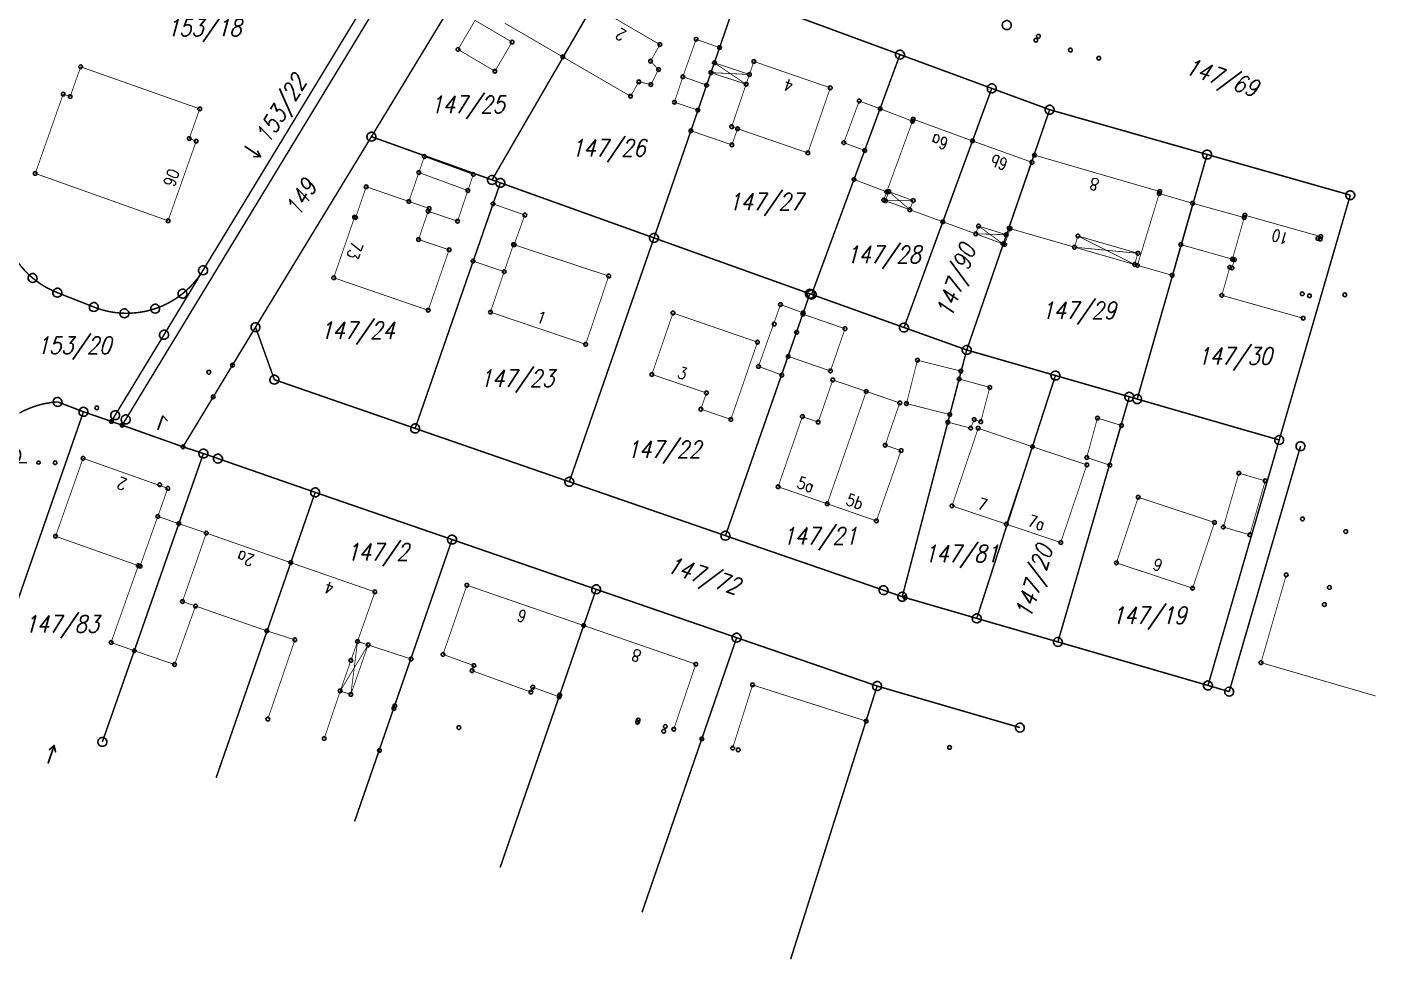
# Model space of a CAD drawing. Extents: x 4468056 to 4468688, y 5348625 to 5349303.
# Drawn here: x 4468452.9 to 4468634.4, y 5348702.5 to 5348828 of the extents above; entities that cross this region are included whole.
import ezdxf

# ---------------------------------------------------------------- set-up
doc = ezdxf.new("R2010")
doc.units = 0
doc.linetypes.add('PCMAP-LINIENTYP_046', pattern=[1, 0.35, -0.3, 0.35])
doc.layers.get('0').update_dxf_attribs({"linetype": 'CONTINUOUS'})
for name, color, linetype in [('B-T017-AMTL_PUNKTE_G-KOORDINATE', 216, 'CONTINUOUS'), ('B-T018-AMTL_PUNKTE_D-KOORDINATE', 216, 'CONTINUOUS'), ('B-T020-AMTL_FR-PFEIL', 7, 'CONTINUOUS'), ('B-T021-AMTL_ZUGEHOERIGKEITSHAKE', 7, 'CONTINUOUS'), ('B-T024-AMTL_NUTZUNGSARTENSYMBOL', 7, 'CONTINUOUS'), ('L-T034-AMTL_FLGR_ABGEM', 216, 'CONTINUOUS'), ('L-T044-AMTL_GEBAEUDELINIE', 136, 'CONTINUOUS'), ('L-T046-AMTL_ARK_PASS_DURCHF_DIA', 136, 'PCMAP-LINIENTYP_046'), ('T-T004-HAUSNUMMER_GEBAEUDETEXT', 16, 'CONTINUOUS'), ('T-T018-FLURNUMMER', 7, 'CONTINUOUS'), ('T-T023-FLURNUMMERNTEXT_ZU_VERME', 7, 'CONTINUOUS')]:
    doc.layers.add(name, color=color, linetype=linetype)
doc.styles.add('PCMAP-TEXTTYP_004', font='simplex')
doc.styles.add('PCMAP-TEXTTYP_018', font='simplex', dxfattribs={"oblique": 15})
doc.styles.add('PCMAP-TEXTTYP_023', font='simplex', dxfattribs={"oblique": 15})

# ---------------------------------------------------------------- blocks, each defined once
blk = doc.blocks.new('KREIS')
blk.add_circle((0, 0), 5)
blk = doc.blocks.new('SYM10')
for points in [[(2.507, 4.202), (0.958, 4.953), (-0.543, 5), (-2.185, 4.437), (-3.379, 3.608), (-4.249, 2.748), (-4.882, 1.357), (-5, 0.073)], [(-5, 0.073), (-4.953, -0.912)], [(2.493, -4.416), (3.726, -3.586), (4.455, -2.364), (5, -0.885), (4.933, 0.741), (4.464, 2.007), (3.69, 3.219), (2.507, 4.202)], [(-4.953, -0.912), (-4.698, -1.945), (-3.921, -3.398), (-2.642, -4.314), (-1.366, -4.81), (0.008, -5), (1.379, -4.834), (2.493, -4.416)]]:
    blk.add_lwpolyline(points)
blk = doc.blocks.new('SYM162')
for points in [[(-4.708, -0.388), (-4.869, -0.065), (-5, 0.539), (-4.97, 0.901), (-4.829, 1.304), (-4.547, 1.737), (-4.164, 2.039), (-3.782, 2.19)], [(-3.782, 2.19), (-3.288, 2.24), (-2.926, 2.2), (-2.392, 2.009), (-2.07, 1.676), (-1.768, 1.304), (-1.647, 0.871), (-1.617, 0.378)], [(-1.617, 0.378), (-1.728, 0.005), (-1.889, -0.317), (-2.11, -0.609), (-2.412, -0.8), (-0.492, -0.806)], [(-4.255, -0.79), (-4.466, -0.609), (-4.708, -0.388)], [(1.943, -0.779), (1.917, -0.67), (1.846, -0.549), (1.705, -0.508), (1.575, -0.519), (1.444, -0.609), (1.363, -0.71), (1.363, -0.831)], [(1.363, -0.831), (1.424, -0.962), (1.544, -1.042), (1.665, -1.052), (1.826, -1.012), (1.917, -0.931), (1.967, -0.861), (1.947, -0.795)], [(4.359, -0.795), (4.401, -0.638), (4.531, -0.528), (4.685, -0.492), (4.845, -0.536), (4.95, -0.633), (4.983, -0.743)], [(4.983, -0.743), (5, -0.862), (4.959, -1.011), (4.812, -1.107), (4.638, -1.121), (4.503, -1.074), (4.395, -0.991), (4.362, -0.809)]]:
    blk.add_lwpolyline(points)
blk = doc.blocks.new('SYM60')
blk.add_lwpolyline([(-8.077, 1.827), (-8.077, 1.808), (-5.038, 0.01), (-15, 0.01), (-15, -0.01), (-5.038, -0.01), (-8.077, -1.808), (-8.077, -1.827), (-5, 0), (-8.077, 1.827)])
blk = doc.blocks.new('SYM52')
blk.add_lwpolyline([(1.987, 5), (1.987, 15), (5.961, 12.949)])

msp = doc.modelspace()

# ---------------------------------------------------------------- linework, layer by layer
at = {"layer": 'L-T034-AMTL_FLGR_ABGEM', "const_width": 0.2, "flags": 128}
for points in [[(4468513.98, 5348853.98), (4468466.17, 5348775.22)], [(4468499.24, 5348813.28), (4468518.43, 5348844.89)], [(4468534.94, 5348841.08), (4468515.47, 5348807.46)], [(4468499.55, 5348833.13), (4468476.58, 5348795.3)], [(4468548.77, 5348833.04), (4468537.26, 5348799.65)], [(4468570.37, 5348824.33), (4468552.31, 5348830.98)], [(4468570.37, 5348824.33), (4468558.48, 5348792.05)], [(4468582.72, 5348819.78), (4468570.37, 5348824.33)], [(4468582.72, 5348819.78), (4468570.91, 5348787.59)], [(4468582.72, 5348819.78), (4468590.51, 5348816.91)], [(4468590.51, 5348816.91), (4468579.35, 5348784.57)], [(4468611.7, 5348810.88), (4468590.51, 5348816.91)], [(4468499.24, 5348813.28), (4468483.64, 5348787.64)], [(4468499.24, 5348813.28), (4468515.47, 5348807.46)], [(4468611.7, 5348810.88), (4468602.29, 5348777.96)], [(4468630.97, 5348805.41), (4468611.7, 5348810.88)], [(4468505.12, 5348774.01), (4468516.59, 5348807.07)], [(4468515.47, 5348807.46), (4468516.59, 5348807.07)], [(4468516.59, 5348807.07), (4468537.26, 5348799.65)], [(4468630.97, 5348805.41), (4468621.4, 5348772.45)], [(4468525.87, 5348766.83), (4468537.26, 5348799.65)], [(4468537.26, 5348799.65), (4468558.24, 5348792.13)], [(4468453.64, 5348794.26), (4468453.22, 5348794.63), (4468452.82, 5348795.02), (4468452.44, 5348795.42), (4468452.08, 5348795.85), (4468451.73, 5348796.29), (4468451.41, 5348796.74), (4468451.11, 5348797.21)], [(4468476.58, 5348795.3), (4468471.33, 5348786.62)], [(4468476.58, 5348795.3), (4468476.26, 5348794.79), (4468475.91, 5348794.3), (4468475.53, 5348793.83), (4468475.14, 5348793.37), (4468474.72, 5348792.94), (4468474.28, 5348792.53), (4468473.82, 5348792.14)], [(4468456.98, 5348792.28), (4468456.47, 5348792.49), (4468455.96, 5348792.73), (4468455.47, 5348792.99), (4468454.99, 5348793.28), (4468454.53, 5348793.58), (4468454.08, 5348793.91), (4468453.64, 5348794.26)], [(4468456.98, 5348792.28), (4468461.88, 5348790.35)], [(4468473.82, 5348792.14), (4468473.34, 5348791.78), (4468472.84, 5348791.44), (4468472.33, 5348791.12), (4468471.8, 5348790.83), (4468471.26, 5348790.57), (4468470.71, 5348790.34), (4468470.14, 5348790.13)], [(4468546.88, 5348759.57), (4468558.24, 5348792.13)], [(4468558.24, 5348792.13), (4468558.48, 5348792.05)], [(4468570.91, 5348787.59), (4468558.48, 5348792.05)], [(4468461.88, 5348790.35), (4468462.45, 5348790.14), (4468463.02, 5348789.96), (4468463.6, 5348789.81), (4468464.19, 5348789.69), (4468464.79, 5348789.6), (4468465.39, 5348789.54), (4468465.99, 5348789.51)], [(4468470.14, 5348790.13), (4468469.56, 5348789.95), (4468468.98, 5348789.8), (4468468.39, 5348789.69), (4468467.79, 5348789.6), (4468467.19, 5348789.54), (4468466.59, 5348789.51), (4468465.99, 5348789.51)], [(4468483.64, 5348787.64), (4468473.88, 5348771.53)], [(4468486.18, 5348780.57), (4468483.64, 5348787.64)], [(4468464.75, 5348775.79), (4468471.33, 5348786.62)], [(4468570.91, 5348787.59), (4468579.35, 5348784.57)], [(4468570.67, 5348751.35), (4468579.35, 5348784.57)], [(4468579.35, 5348784.57), (4468591.29, 5348781.13)], [(4468505.12, 5348774.01), (4468486.18, 5348780.57)], [(4468591.29, 5348781.13), (4468580.7, 5348748.44)], [(4468601.23, 5348778.27), (4468591.29, 5348781.13)], [(4468457, 5348777.58), (4468456.23, 5348777.51), (4468455.48, 5348777.39), (4468454.73, 5348777.22), (4468453.99, 5348777), (4468453.27, 5348776.74), (4468452.56, 5348776.43), (4468451.88, 5348776.08)], [(4468457, 5348777.58), (4468460.49, 5348776.25)], [(4468591.62, 5348745.27), (4468601.23, 5348778.27)], [(4468601.23, 5348778.27), (4468602.29, 5348777.96)], [(4468602.29, 5348777.96), (4468621.4, 5348772.45)], [(4468460.49, 5348776.25), (4468446.73, 5348736.75)], [(4468460.49, 5348776.25), (4468464.25, 5348774.95)], [(4468464.75, 5348775.79), (4468464.25, 5348774.95)], [(4468465.69, 5348774.44), (4468464.25, 5348774.95)], [(4468466.17, 5348775.22), (4468465.69, 5348774.44)], [(4468465.69, 5348774.44), (4468473.88, 5348771.53)], [(4468525.87, 5348766.83), (4468505.12, 5348774.01)], [(4468476.63, 5348770.63), (4468473.88, 5348771.53)], [(4468611.82, 5348739.41), (4468621.4, 5348772.45)], [(4468614.67, 5348738.58), (4468624.27, 5348771.62)], [(4468476.63, 5348770.63), (4468463.03, 5348731.82)], [(4468478.59, 5348769.95), (4468476.63, 5348770.63)], [(4468478.59, 5348769.95), (4468491.67, 5348765.4)], [(4468546.88, 5348759.57), (4468525.87, 5348766.83)], [(4468478.34, 5348726.98), (4468491.67, 5348765.4)], [(4468510.09, 5348759.05), (4468491.67, 5348765.4)], [(4468496.97, 5348721.1), (4468510.09, 5348759.05)], [(4468529.48, 5348752.35), (4468510.09, 5348759.05)], [(4468568.16, 5348752.23), (4468546.88, 5348759.57)], [(4468516.56, 5348714.91), (4468529.48, 5348752.35)], [(4468548.39, 5348745.84), (4468529.48, 5348752.35)], [(4468570.67, 5348751.35), (4468568.16, 5348752.23)], [(4468570.67, 5348751.35), (4468580.7, 5348748.44)], [(4468591.62, 5348745.27), (4468580.7, 5348748.44)], [(4468535.65, 5348708.87), (4468548.39, 5348745.84)], [(4468567.29, 5348739.33), (4468548.39, 5348745.84)], [(4468591.62, 5348745.27), (4468611.82, 5348739.41)], [(4468555.65, 5348702.55), (4468567.29, 5348739.33)], [(4468567.29, 5348739.33), (4468586.5, 5348733.74)], [(4468611.82, 5348739.41), (4468614.67, 5348738.58)]]:
    msp.add_lwpolyline(points, dxfattribs=at)
at = {"layer": 'L-T044-AMTL_GEBAEUDELINIE', "const_width": 0.1, "flags": 128}
for points in [[(4468529, 5348830.95), (4468524.99, 5348824.02)], [(4468524.99, 5348824.02), (4468529, 5348830.95)], [(4468529, 5348830.95), (4468538.06, 5348825.67)], [(4468510.89, 5348825.02), (4468513.19, 5348828.93)], [(4468513.19, 5348828.93), (4468518.16, 5348826.01)], [(4468524.99, 5348824.02), (4468517.2, 5348828.55)], [(4468518.16, 5348826.01), (4468515.86, 5348822.09)], [(4468541.15, 5348821.35), (4468542.93, 5348826.39)], [(4468542.93, 5348826.39), (4468546.09, 5348825.27)], [(4468515.86, 5348822.09), (4468510.89, 5348825.02)], [(4468534.11, 5348818.72), (4468524.99, 5348824.02)], [(4468538.06, 5348825.67), (4468536.8, 5348823.44)], [(4468546.09, 5348825.27), (4468545.39, 5348823.22)], [(4468458.7, 5348818.68), (4468460.11, 5348822.68)], [(4468460.11, 5348822.68), (4468476.13, 5348817.02)], [(4468536.8, 5348823.44), (4468537.88, 5348822.31)], [(4468537.88, 5348822.31), (4468536.85, 5348820.29)], [(4468545.39, 5348823.22), (4468544.93, 5348821.9)], [(4468544.93, 5348821.9), (4468545.39, 5348823.22)], [(4468545.39, 5348823.22), (4468550.11, 5348821.65)], [(4468550.11, 5348821.65), (4468550.71, 5348823.4)], [(4468550.71, 5348823.4), (4468560.99, 5348819.85)], [(4468535.22, 5348820.66), (4468534.11, 5348818.72)], [(4468536.85, 5348820.29), (4468535.22, 5348820.66)], [(4468540.01, 5348817.91), (4468541.15, 5348821.35)], [(4468541.15, 5348821.35), (4468544.35, 5348820.22)], [(4468544.35, 5348820.22), (4468541.15, 5348821.35)], [(4468544.93, 5348821.9), (4468544.35, 5348820.22)], [(4468544.35, 5348820.22), (4468544.93, 5348821.9)], [(4468549.66, 5348820.33), (4468550.11, 5348821.65)], [(4468550.11, 5348821.65), (4468549.66, 5348820.33)], [(4468454, 5348808.33), (4468457.76, 5348819.01)], [(4468457.76, 5348819.01), (4468458.7, 5348818.68)], [(4468544.35, 5348820.22), (4468543.15, 5348816.86)], [(4468543.15, 5348816.86), (4468544.35, 5348820.22)], [(4468547.72, 5348814.62), (4468549.66, 5348820.33)], [(4468549.66, 5348820.33), (4468547.72, 5348814.62)], [(4468560.99, 5348819.85), (4468557.97, 5348811.09)], [(4468476.13, 5348817.02), (4468474.72, 5348813.02)], [(4468543.15, 5348816.86), (4468540.01, 5348817.91)], [(4468542.23, 5348814.08), (4468543.15, 5348816.86)], [(4468562.81, 5348812.47), (4468564.88, 5348818.08)], [(4468564.88, 5348818.08), (4468567.7, 5348817.04)], [(4468565.62, 5348811.42), (4468567.7, 5348817.04)], [(4468567.7, 5348817.04), (4468565.62, 5348811.42)], [(4468567.7, 5348817.04), (4468572.05, 5348815.36)], [(4468568.58, 5348805.85), (4468572.05, 5348815.36)], [(4468572.05, 5348815.36), (4468568.58, 5348805.85)], [(4468572.05, 5348815.36), (4468572.15, 5348815.63)], [(4468572.15, 5348815.63), (4468580.12, 5348812.71)], [(4468547.75, 5348812.17), (4468542.23, 5348814.08)], [(4468548.51, 5348814.35), (4468547.72, 5348814.62)], [(4468547.72, 5348814.62), (4468548.51, 5348814.35)], [(4468548.51, 5348814.35), (4468547.75, 5348812.17)], [(4468557.97, 5348811.09), (4468548.51, 5348814.35)], [(4468475.66, 5348812.68), (4468471.87, 5348801.96)], [(4468474.72, 5348813.02), (4468475.66, 5348812.68)], [(4468565.62, 5348811.42), (4468562.81, 5348812.47)], [(4468564.18, 5348807.52), (4468565.62, 5348811.42)], [(4468576.13, 5348801.82), (4468580.12, 5348812.71)], [(4468580.12, 5348812.71), (4468576.13, 5348801.82)], [(4468580.12, 5348812.71), (4468588.13, 5348809.83)], [(4468505.62, 5348808.45), (4468506.36, 5348810.61)], [(4468506.36, 5348810.61), (4468512.95, 5348808.2)], [(4468588.13, 5348809.83), (4468585.06, 5348800.95)], [(4468585.06, 5348800.95), (4468588.13, 5348809.83)], [(4468588.13, 5348809.83), (4468588.47, 5348810.8)], [(4468588.47, 5348810.8), (4468605.34, 5348805.89)], [(4468471.87, 5348801.96), (4468454, 5348808.33)], [(4468504.28, 5348804.56), (4468505.62, 5348808.45)], [(4468505.62, 5348808.45), (4468512.22, 5348806.03)], [(4468512.22, 5348806.03), (4468505.62, 5348808.45)], [(4468512.95, 5348808.2), (4468512.22, 5348806.03)], [(4468497.12, 5348802.4), (4468498.54, 5348806.54)], [(4468498.54, 5348806.54), (4468504.28, 5348804.56)], [(4468512.22, 5348806.03), (4468510.83, 5348801.9)], [(4468568.58, 5348805.85), (4468564.18, 5348807.52)], [(4468568.17, 5348804.74), (4468568.58, 5348805.85)], [(4468605.34, 5348805.89), (4468605.26, 5348805.62)], [(4468507, 5348803.62), (4468504.28, 5348804.56)], [(4468504.28, 5348804.56), (4468507, 5348803.62)], [(4468512.91, 5348796.53), (4468515.6, 5348804.23)], [(4468515.6, 5348804.23), (4468519.88, 5348802.73)], [(4468568.41, 5348804.65), (4468568.17, 5348804.74)], [(4468571.69, 5348803.45), (4468568.41, 5348804.65)], [(4468602.32, 5348795.96), (4468605.26, 5348805.62)], [(4468605.26, 5348805.62), (4468602.32, 5348795.96)], [(4468605.26, 5348805.62), (4468609.75, 5348804.31)], [(4468608.16, 5348798.75), (4468609.75, 5348804.31)], [(4468609.75, 5348804.31), (4468608.16, 5348798.75)], [(4468609.75, 5348804.31), (4468616.7, 5348802.39)], [(4468494.16, 5348794.29), (4468496.97, 5348802.45)], [(4468496.97, 5348802.45), (4468497.12, 5348802.4)], [(4468506.87, 5348803.24), (4468505.58, 5348799.43)], [(4468506.87, 5348803.24), (4468507, 5348803.62)], [(4468507, 5348803.62), (4468506.87, 5348803.24)], [(4468510.83, 5348801.9), (4468506.87, 5348803.24)], [(4468519.88, 5348802.73), (4468518.44, 5348798.73)], [(4468576.13, 5348801.82), (4468571.69, 5348803.45)], [(4468616.7, 5348802.39), (4468615.1, 5348796.79)], [(4468615.1, 5348796.79), (4468616.7, 5348802.39)], [(4468616.7, 5348802.39), (4468616.79, 5348802.7)], [(4468616.79, 5348802.7), (4468626.99, 5348799.83)], [(4468580.56, 5348800.2), (4468576.13, 5348801.82)], [(4468585.19, 5348800.9), (4468584.45, 5348798.77)], [(4468585.06, 5348800.95), (4468585.19, 5348800.9)], [(4468585.19, 5348800.9), (4468585.06, 5348800.95)], [(4468593.87, 5348798.4), (4468585.19, 5348800.9)], [(4468505.58, 5348799.43), (4468509.69, 5348798.05)], [(4468517.1, 5348795.11), (4468518.35, 5348798.76)], [(4468518.35, 5348798.76), (4468517.1, 5348795.11)], [(4468518.35, 5348798.76), (4468518.44, 5348798.73)], [(4468518.44, 5348798.73), (4468518.35, 5348798.76)], [(4468518.44, 5348798.73), (4468531.17, 5348794.52)], [(4468584.23, 5348798.85), (4468580.56, 5348800.2)], [(4468584.45, 5348798.77), (4468584.23, 5348798.85)], [(4468608.16, 5348798.75), (4468606.99, 5348794.62)], [(4468615.1, 5348796.79), (4468608.16, 5348798.75)], [(4468509.69, 5348798.05), (4468506.88, 5348789.91)], [(4468601.95, 5348796.07), (4468593.87, 5348798.4)], [(4468615.36, 5348796.72), (4468615.1, 5348796.79)], [(4468517.1, 5348795.11), (4468512.91, 5348796.53)], [(4468515.25, 5348789.66), (4468517.1, 5348795.11)], [(4468602.32, 5348795.96), (4468601.95, 5348796.07)], [(4468606.99, 5348794.62), (4468602.32, 5348795.96)], [(4468613.68, 5348791.92), (4468614.75, 5348795.69)], [(4468614.75, 5348795.69), (4468615.05, 5348795.61)], [(4468615.05, 5348795.61), (4468615.36, 5348796.72)], [(4468506.88, 5348789.91), (4468494.16, 5348794.29)], [(4468531.17, 5348794.52), (4468528.07, 5348785.33)], [(4468624.62, 5348788.84), (4468613.68, 5348791.92)], [(4468528.07, 5348785.33), (4468515.25, 5348789.66)], [(4468536.98, 5348781.28), (4468539.82, 5348789.54)], [(4468539.82, 5348789.54), (4468551.19, 5348785.62)], [(4468551.33, 5348782.36), (4468554.29, 5348790.68)], [(4468554.29, 5348790.68), (4468557.35, 5348789.55)], [(4468557.35, 5348789.55), (4468557.29, 5348789.39)], [(4468557.29, 5348789.39), (4468556.46, 5348786.94)], [(4468556.46, 5348786.94), (4468557.29, 5348789.39)], [(4468557.29, 5348789.39), (4468562.97, 5348787.43)], [(4468556.46, 5348786.94), (4468555.33, 5348783.7)], [(4468555.33, 5348783.7), (4468556.46, 5348786.94)], [(4468562.97, 5348787.43), (4468561.01, 5348781.74)], [(4468551.19, 5348785.62), (4468547.61, 5348775.22)], [(4468554.46, 5348781.19), (4468551.33, 5348782.36)], [(4468555.33, 5348783.7), (4468554.46, 5348781.19)], [(4468561.01, 5348781.74), (4468555.33, 5348783.7)], [(4468571.24, 5348777.35), (4468572.72, 5348783.19)], [(4468572.72, 5348783.19), (4468578.56, 5348781.72)], [(4468544.32, 5348778.78), (4468536.98, 5348781.28)], [(4468559.36, 5348774.86), (4468561.33, 5348780.53)], [(4468561.33, 5348780.53), (4468565.83, 5348778.99)], [(4468578.33, 5348780.66), (4468577.07, 5348775.88)], [(4468577.07, 5348775.88), (4468578.33, 5348780.66)], [(4468578.56, 5348781.72), (4468578.33, 5348780.66)], [(4468578.33, 5348780.66), (4468582.45, 5348779.53)], [(4468543.58, 5348776.6), (4468544.32, 5348778.78)], [(4468565.83, 5348778.99), (4468560.58, 5348763.86)], [(4468560.58, 5348763.86), (4468565.83, 5348778.99)], [(4468565.83, 5348778.99), (4468570.33, 5348777.44)], [(4468582.45, 5348779.53), (4468581.24, 5348774.9)], [(4468570.33, 5348777.44), (4468568.38, 5348771.75)], [(4468577.07, 5348775.88), (4468571.24, 5348777.35)], [(4468547.61, 5348775.22), (4468543.58, 5348776.6)], [(4468553.97, 5348766.16), (4468557.23, 5348775.6)], [(4468557.23, 5348775.6), (4468559.36, 5348774.86)], [(4468576.81, 5348774.85), (4468577.07, 5348775.88)], [(4468580.36, 5348775.2), (4468579.88, 5348774.05)], [(4468581.24, 5348774.9), (4468580.36, 5348775.2)], [(4468595.5, 5348770.09), (4468596.94, 5348775.4)], [(4468596.94, 5348775.4), (4468600.17, 5348774.4)], [(4468579.88, 5348774.05), (4468576.81, 5348774.85)], [(4468577.37, 5348763.58), (4468580.89, 5348774.03)], [(4468580.89, 5348774.03), (4468588.19, 5348771.55)], [(4468600.17, 5348774.4), (4468598.6, 5348769.07)], [(4468568.38, 5348771.75), (4468570.51, 5348771.02)], [(4468588.19, 5348771.55), (4468584.68, 5348761.12)], [(4468584.68, 5348761.12), (4468588.19, 5348771.55)], [(4468588.19, 5348771.55), (4468595.52, 5348769.1)], [(4468456.73, 5348759.49), (4468460.43, 5348769.98)], [(4468460.43, 5348769.98), (4468471.83, 5348765.94)], [(4468570.51, 5348771.02), (4468567.19, 5348761.56)], [(4468598.6, 5348769.07), (4468595.5, 5348770.09)], [(4468595.52, 5348769.1), (4468592, 5348758.65)], [(4468613.88, 5348760.73), (4468615.98, 5348767.98)], [(4468615.98, 5348767.98), (4468619.52, 5348766.95)], [(4468471.83, 5348765.94), (4468470.49, 5348762.16)], [(4468560.58, 5348763.86), (4468553.97, 5348766.16)], [(4468619.52, 5348766.95), (4468617.44, 5348759.69)], [(4468599.49, 5348755.91), (4468602.43, 5348764.74)], [(4468602.43, 5348764.74), (4468612.69, 5348761.35)], [(4468567.19, 5348761.56), (4468560.58, 5348763.86)], [(4468584.68, 5348761.12), (4468577.37, 5348763.58)], [(4468473.32, 5348761.19), (4468467.33, 5348744.08)], [(4468467.33, 5348744.08), (4468473.32, 5348761.19)], [(4468470.49, 5348762.16), (4468468.1, 5348755.46)], [(4468468.1, 5348755.46), (4468470.49, 5348762.16)], [(4468470.49, 5348762.16), (4468473.32, 5348761.19)], [(4468473.32, 5348761.19), (4468477.02, 5348759.92)], [(4468592, 5348758.65), (4468584.68, 5348761.12)], [(4468612.69, 5348761.35), (4468609.74, 5348752.5)], [(4468617.44, 5348759.69), (4468613.88, 5348760.73)], [(4468467.87, 5348755.54), (4468456.73, 5348759.49)], [(4468477.02, 5348759.92), (4468473.81, 5348750.71)], [(4468473.81, 5348750.71), (4468477.02, 5348759.92)], [(4468477.02, 5348759.92), (4468488.38, 5348755.94)], [(4468464.2, 5348745.19), (4468467.87, 5348755.54)], [(4468468.1, 5348755.46), (4468467.87, 5348755.54)], [(4468467.87, 5348755.54), (4468468.1, 5348755.46)], [(4468488.38, 5348755.94), (4468485.16, 5348746.75)], [(4468485.16, 5348746.75), (4468488.38, 5348755.94)], [(4468488.38, 5348755.94), (4468499.71, 5348752)], [(4468609.74, 5348752.5), (4468599.49, 5348755.91)], [(4468618.95, 5348742.48), (4468622.35, 5348754.28)], [(4468499.71, 5348752), (4468497.37, 5348745.33)], [(4468508.87, 5348743.59), (4468512.09, 5348752.9)], [(4468512.09, 5348752.9), (4468527.8, 5348747.48)], [(4468475.57, 5348750.1), (4468472.75, 5348742.23)], [(4468473.81, 5348750.71), (4468475.57, 5348750.1)], [(4468475.57, 5348750.1), (4468473.81, 5348750.71)], [(4468485.16, 5348746.75), (4468475.57, 5348750.1)], [(4468488.94, 5348745.55), (4468485.16, 5348746.75)], [(4468527.8, 5348747.48), (4468524.57, 5348738.12)], [(4468524.57, 5348738.12), (4468527.8, 5348747.48)], [(4468527.8, 5348747.48), (4468542.89, 5348742.27)], [(4468467.33, 5348744.08), (4468464.2, 5348745.19)], [(4468485.3, 5348734.89), (4468488.94, 5348745.55)], [(4468497.37, 5348745.33), (4468496.48, 5348742.78)], [(4468496.48, 5348742.78), (4468497.37, 5348745.33)], [(4468497.37, 5348745.33), (4468498.79, 5348744.86)], [(4468498.79, 5348744.86), (4468504.57, 5348742.97)], [(4468472.75, 5348742.23), (4468467.33, 5348744.08)], [(4468496.48, 5348742.78), (4468495.04, 5348738.67)], [(4468495.04, 5348738.67), (4468496.48, 5348742.78)], [(4468504.57, 5348742.97), (4468502.39, 5348736.66)], [(4468513.03, 5348742.08), (4468508.87, 5348743.59)], [(4468634.38, 5348737.99), (4468618.95, 5348742.48)], [(4468512.78, 5348741.4), (4468513.03, 5348742.08)], [(4468520.7, 5348738.52), (4468512.78, 5348741.4)], [(4468542.89, 5348742.27), (4468539.92, 5348733.51)], [(4468495.04, 5348738.67), (4468492.89, 5348732.27)], [(4468496.47, 5348738.2), (4468495.04, 5348738.67)], [(4468520.94, 5348739.18), (4468520.7, 5348738.52)], [(4468524.49, 5348737.89), (4468520.94, 5348739.18)], [(4468547.85, 5348730.98), (4468550.53, 5348739.48)], [(4468550.53, 5348739.48), (4468565.81, 5348734.61)]]:
    msp.add_lwpolyline(points, dxfattribs=at)
at = {"layer": 'L-T046-AMTL_ARK_PASS_DURCHF_DIA', "const_width": 0.1, "flags": 128}
for points in [[(4468545.39, 5348823.22), (4468549.66, 5348820.33)], [(4468544.93, 5348821.9), (4468549.66, 5348820.33)], [(4468544.93, 5348821.9), (4468550.11, 5348821.65)], [(4468568.41, 5348804.65), (4468568.86, 5348805.88)], [(4468572.14, 5348804.67), (4468568.86, 5348805.88)], [(4468571.69, 5348803.45), (4468568.86, 5348805.88)], [(4468572.14, 5348804.67), (4468568.41, 5348804.65)], [(4468571.69, 5348803.45), (4468572.14, 5348804.67)], [(4468580.56, 5348800.2), (4468580.94, 5348801.25)], [(4468584.67, 5348800.08), (4468580.94, 5348801.25)], [(4468584.23, 5348798.85), (4468580.94, 5348801.25)], [(4468584.67, 5348800.08), (4468580.56, 5348800.2)], [(4468584.23, 5348798.85), (4468584.67, 5348800.08)], [(4468593.87, 5348798.4), (4468594.31, 5348799.91)], [(4468594.31, 5348799.91), (4468602.38, 5348797.58)], [(4468594.31, 5348799.91), (4468601.95, 5348796.07)], [(4468593.87, 5348798.4), (4468602.38, 5348797.58)], [(4468601.95, 5348796.07), (4468602.38, 5348797.58)], [(4468495.04, 5348738.67), (4468498.79, 5348744.86)], [(4468497.37, 5348745.33), (4468496.47, 5348738.2)], [(4468498.79, 5348744.86), (4468496.47, 5348738.2)]]:
    msp.add_lwpolyline(points, dxfattribs=at)

# ---------------------------------------------------------------- block references
at = {"layer": 'B-T017-AMTL_PUNKTE_G-KOORDINATE'}
for name, p, xscale, yscale, zscale in [('SYM10', (4468584.74, 5348828.3), 0.12, 0.12, 0.12), ('KREIS', (4468588.66, 5348826.26), 0.05, 0.05, 0.05), ('KREIS', (4468588.99, 5348826.79), 0.05, 0.05, 0.05), ('SYM10', (4468570.37, 5348824.33), 0.12, 0.12, 0.12), ('KREIS', (4468593.3, 5348824.94), 0.05, 0.05, 0.05), ('KREIS', (4468597.12, 5348823.83), 0.05, 0.05, 0.05), ('SYM10', (4468582.72, 5348819.78), 0.12, 0.12, 0.12), ('SYM10', (4468590.51, 5348816.91), 0.12, 0.12, 0.12), ('SYM10', (4468499.24, 5348813.28), 0.12, 0.12, 0.12), ('SYM10', (4468611.7, 5348810.88), 0.12, 0.12, 0.12), ('SYM10', (4468515.47, 5348807.46), 0.12, 0.12, 0.12), ('SYM10', (4468516.59, 5348807.07), 0.12, 0.12, 0.12), ('SYM10', (4468630.97, 5348805.41), 0.12, 0.12, 0.12), ('SYM10', (4468537.26, 5348799.65), 0.12, 0.12, 0.12), ('SYM10', (4468476.58, 5348795.3), 0.12, 0.12, 0.12), ('SYM10', (4468453.64, 5348794.26), 0.12, 0.12, 0.12), ('SYM10', (4468456.98, 5348792.28), 0.12, 0.12, 0.12), ('SYM10', (4468473.82, 5348792.14), 0.12, 0.12, 0.12), ('SYM10', (4468558.24, 5348792.13), 0.12, 0.12, 0.12), ('SYM10', (4468558.48, 5348792.05), 0.12, 0.12, 0.12), ('SYM10', (4468461.88, 5348790.35), 0.12, 0.12, 0.12), ('SYM10', (4468465.99, 5348789.51), 0.12, 0.12, 0.12), ('SYM10', (4468470.14, 5348790.13), 0.12, 0.12, 0.12), ('SYM10', (4468483.64, 5348787.64), 0.12, 0.12, 0.12), ('SYM10', (4468570.91, 5348787.59), 0.12, 0.12, 0.12), ('SYM10', (4468471.33, 5348786.62), 0.12, 0.12, 0.12), ('SYM10', (4468579.35, 5348784.57), 0.12, 0.12, 0.12), ('KREIS', (4468480.54, 5348782.52), 0.05, 0.05, 0.05), ('KREIS', (4468477.35, 5348781.56), 0.05, 0.05, 0.05), ('SYM10', (4468486.18, 5348780.57), 0.12, 0.12, 0.12), ('SYM10', (4468591.29, 5348781.13), 0.12, 0.12, 0.12), ('SYM10', (4468601.23, 5348778.27), 0.12, 0.12, 0.12), ('SYM10', (4468457, 5348777.58), 0.12, 0.12, 0.12), ('SYM10', (4468460.49, 5348776.25), 0.12, 0.12, 0.12), ('KREIS', (4468462.28, 5348776.77), 0.05, 0.05, 0.05), ('KREIS', (4468477.94, 5348778.25), 0.05, 0.05, 0.05), ('SYM10', (4468602.29, 5348777.96), 0.12, 0.12, 0.12), ('KREIS', (4468464.25, 5348774.95), 0.05, 0.05, 0.05), ('SYM10', (4468464.75, 5348775.79), 0.12, 0.12, 0.12), ('SYM10', (4468466.17, 5348775.22), 0.12, 0.12, 0.12), ('KREIS', (4468465.69, 5348774.44), 0.05, 0.05, 0.05), ('SYM10', (4468505.12, 5348774.01), 0.12, 0.12, 0.12), ('KREIS', (4468473.88, 5348771.53), 0.05, 0.05, 0.05), ('SYM10', (4468621.4, 5348772.45), 0.12, 0.12, 0.12), ('SYM10', (4468624.27, 5348771.62), 0.12, 0.12, 0.12), ('SYM10', (4468476.63, 5348770.63), 0.12, 0.12, 0.12), ('SYM10', (4468478.59, 5348769.95), 0.12, 0.12, 0.12), ('KREIS', (4468470.74, 5348766.42), 0.05, 0.05, 0.05), ('SYM10', (4468491.67, 5348765.4), 0.12, 0.12, 0.12), ('SYM10', (4468525.87, 5348766.83), 0.12, 0.12, 0.12), ('SYM10', (4468510.09, 5348759.05), 0.12, 0.12, 0.12), ('SYM10', (4468546.88, 5348759.57), 0.12, 0.12, 0.12), ('SYM10', (4468529.48, 5348752.35), 0.12, 0.12, 0.12), ('SYM10', (4468568.16, 5348752.23), 0.12, 0.12, 0.12), ('SYM10', (4468570.67, 5348751.35), 0.12, 0.12, 0.12), ('KREIS', (4468571.06, 5348751.24), 0.05, 0.05, 0.05), ('SYM10', (4468580.7, 5348748.44), 0.12, 0.12, 0.12), ('SYM10', (4468548.39, 5348745.84), 0.12, 0.12, 0.12), ('SYM10', (4468591.62, 5348745.27), 0.12, 0.12, 0.12), ('SYM10', (4468567.29, 5348739.33), 0.12, 0.12, 0.12), ('SYM10', (4468611.82, 5348739.41), 0.12, 0.12, 0.12), ('SYM10', (4468614.67, 5348738.58), 0.12, 0.12, 0.12), ('SYM10', (4468586.5, 5348733.74), 0.12, 0.12, 0.12), ('SYM10', (4468463.03, 5348731.82), 0.12, 0.12, 0.12)]:
    msp.add_blockref(name, p, dxfattribs=dict(at, xscale=xscale, yscale=yscale, zscale=zscale))
at = {"layer": 'B-T018-AMTL_PUNKTE_D-KOORDINATE', "xscale": 0.05, "yscale": 0.05, "zscale": 0.05}
for p in [(4468518.16, 5348826.01), (4468538.06, 5348825.67), (4468542.93, 5348826.39), (4468510.89, 5348825.02), (4468524.99, 5348824.02), (4468546.09, 5348825.27), (4468460.11, 5348822.68), (4468515.86, 5348822.09), (4468536.8, 5348823.44), (4468537.88, 5348822.31), (4468545.39, 5348823.22), (4468550.71, 5348823.4), (4468535.22, 5348820.66), (4468536.85, 5348820.29), (4468541.15, 5348821.35), (4468544.35, 5348820.22), (4468544.93, 5348821.9), (4468549.66, 5348820.33), (4468550.11, 5348821.65), (4468457.76, 5348819.01), (4468458.7, 5348818.68), (4468534.11, 5348818.72), (4468560.99, 5348819.85), (4468476.13, 5348817.02), (4468540.01, 5348817.91), (4468543.15, 5348816.86), (4468564.88, 5348818.08), (4468567.7, 5348817.04), (4468572.05, 5348815.36), (4468572.15, 5348815.63), (4468474.72, 5348813.02), (4468542.23, 5348814.08), (4468547.72, 5348814.62), (4468548.51, 5348814.35), (4468475.66, 5348812.68), (4468547.75, 5348812.17), (4468557.97, 5348811.09), (4468562.81, 5348812.47), (4468565.62, 5348811.42), (4468580.12, 5348812.71), (4468506.36, 5348810.61), (4468588.13, 5348809.83), (4468588.47, 5348810.8), (4468454, 5348808.33), (4468505.62, 5348808.45), (4468512.95, 5348808.2), (4468564.18, 5348807.52), (4468498.54, 5348806.54), (4468512.22, 5348806.03), (4468568.58, 5348805.85), (4468568.86, 5348805.88), (4468605.34, 5348805.89), (4468504.28, 5348804.56), (4468515.6, 5348804.23), (4468568.17, 5348804.74), (4468568.41, 5348804.65), (4468572.14, 5348804.67), (4468605.26, 5348805.62), (4468609.75, 5348804.31), (4468496.97, 5348802.45), (4468497.12, 5348802.4), (4468506.87, 5348803.24), (4468507, 5348803.62), (4468519.88, 5348802.73), (4468571.69, 5348803.45), (4468616.7, 5348802.39), (4468616.79, 5348802.7), (4468471.87, 5348801.96), (4468510.83, 5348801.9), (4468576.13, 5348801.82), (4468580.56, 5348800.2), (4468580.94, 5348801.25), (4468585.06, 5348800.95), (4468585.19, 5348800.9), (4468505.58, 5348799.43), (4468518.35, 5348798.76), (4468518.44, 5348798.73), (4468584.23, 5348798.85), (4468584.45, 5348798.77), (4468584.67, 5348800.08), (4468593.87, 5348798.4), (4468594.31, 5348799.91), (4468608.16, 5348798.75), (4468626.61, 5348799.58), (4468626.9, 5348799.5), (4468626.99, 5348799.83), (4468509.69, 5348798.05), (4468602.38, 5348797.58), (4468615.1, 5348796.79), (4468615.36, 5348796.72), (4468512.91, 5348796.53), (4468517.1, 5348795.11), (4468601.95, 5348796.07), (4468602.32, 5348795.96), (4468614.75, 5348795.69), (4468615.05, 5348795.61), (4468494.16, 5348794.29), (4468531.17, 5348794.52), (4468606.99, 5348794.62), (4468613.68, 5348791.92), (4468624.51, 5348792.13), (4468625.47, 5348791.86), (4468630.22, 5348791.99), (4468506.88, 5348789.91), (4468515.25, 5348789.66), (4468539.82, 5348789.54), (4468554.29, 5348790.68), (4468557.29, 5348789.39), (4468557.35, 5348789.55), (4468553.45, 5348788.06), (4468624.62, 5348788.84), (4468556.46, 5348786.94), (4468562.97, 5348787.43), (4468528.07, 5348785.33), (4468551.19, 5348785.62), (4468551.33, 5348782.36), (4468555.33, 5348783.7), (4468572.72, 5348783.19), (4468536.98, 5348781.28), (4468554.46, 5348781.19), (4468561.01, 5348781.74), (4468561.33, 5348780.53), (4468578.33, 5348780.66), (4468578.56, 5348781.72), (4468544.32, 5348778.78), (4468565.83, 5348778.99), (4468582.45, 5348779.53), (4468543.58, 5348776.6), (4468570.33, 5348777.44), (4468571.24, 5348777.35), (4468547.61, 5348775.22), (4468557.23, 5348775.6), (4468559.36, 5348774.86), (4468576.81, 5348774.85), (4468577.07, 5348775.88), (4468580.36, 5348775.2), (4468581.24, 5348774.9), (4468596.94, 5348775.4), (4468579.88, 5348774.05), (4468580.89, 5348774.03), (4468600.17, 5348774.4), (4468568.38, 5348771.75), (4468588.19, 5348771.55), (4468460.43, 5348769.98), (4468570.51, 5348771.02), (4468595.5, 5348770.09), (4468595.52, 5348769.1), (4468598.6, 5348769.07), (4468615.98, 5348767.98), (4468471.83, 5348765.94), (4468553.97, 5348766.16), (4468619.52, 5348766.95), (4468602.43, 5348764.74), (4468470.49, 5348762.16), (4468560.58, 5348763.86), (4468577.37, 5348763.58), (4468473.32, 5348761.19), (4468567.19, 5348761.56), (4468584.68, 5348761.12), (4468612.69, 5348761.35), (4468613.88, 5348760.73), (4468624.53, 5348761.82), (4468456.73, 5348759.49), (4468477.02, 5348759.92), (4468592, 5348758.65), (4468617.44, 5348759.69), (4468630.35, 5348760.12), (4468467.87, 5348755.54), (4468468.1, 5348755.46), (4468488.38, 5348755.94), (4468599.49, 5348755.91), (4468622.35, 5348754.28), (4468499.71, 5348752), (4468512.09, 5348752.9), (4468609.74, 5348752.5), (4468628.15, 5348752.6), (4468473.81, 5348750.71), (4468475.57, 5348750.1), (4468627.48, 5348750.29), (4468485.16, 5348746.75), (4468527.8, 5348747.48), (4468464.2, 5348745.19), (4468467.33, 5348744.08), (4468488.94, 5348745.55), (4468497.37, 5348745.33), (4468498.79, 5348744.86), (4468472.75, 5348742.23), (4468496.48, 5348742.78), (4468504.57, 5348742.97), (4468508.87, 5348743.59), (4468542.89, 5348742.27), (4468618.95, 5348742.48), (4468512.78, 5348741.4), (4468513.03, 5348742.08), (4468495.04, 5348738.67), (4468520.7, 5348738.52), (4468520.94, 5348739.18), (4468550.53, 5348739.48), (4468496.47, 5348738.2), (4468502.39, 5348736.66), (4468524.49, 5348737.89), (4468524.57, 5348738.12), (4468485.3, 5348734.89), (4468502.27, 5348736.31), (4468511.01, 5348733.73), (4468535.05, 5348734.47), (4468535.15, 5348734.75), (4468538.57, 5348733.25), (4468538.79, 5348733.89), (4468539.92, 5348733.51), (4468565.81, 5348734.61), (4468492.89, 5348732.27), (4468543.71, 5348732.22), (4468500.31, 5348730.64), (4468547.85, 5348730.98), (4468548.61, 5348730.74), (4468577.04, 5348731.07)]:
    msp.add_blockref('KREIS', p, dxfattribs=at)
at = {"layer": 'B-T020-AMTL_FR-PFEIL', "xscale": 0.25, "yscale": 0.25, "zscale": 0.25}
for p, rotation in [((4468485.33, 5348809.84), 325.62), ((4468456.95, 5348732.51), 71.15)]:
    msp.add_blockref('SYM60', p, dxfattribs=dict(at, rotation=rotation))
at = {"layer": 'B-T021-AMTL_ZUGEHOERIGKEITSHAKE', "xscale": 0.2, "yscale": 0.2, "zscale": 0.2, "rotation": 340.44}
msp.add_blockref('SYM52', (4468469.79, 5348772.99), dxfattribs=at)
at = {"layer": 'B-T024-AMTL_NUTZUNGSARTENSYMBOL', "xscale": 0.74, "yscale": 0.74, "zscale": 0.74}
msp.add_blockref('SYM162', (4468453.21, 5348769.99), dxfattribs=at)

# ---------------------------------------------------------------- texts
at = {"layer": 'T-T004-HAUSNUMMER_GEBAEUDETEXT', "style": 'PCMAP-TEXTTYP_004', "width": 0.833333}
for s, rotation, p in [('2', 149.7712, (4468533.7, 5348827.4)), ('4', 160.9438, (4468556.19, 5348820.77)), ('6a', 161.8033, (4468577.02, 5348812.99)), ('6b', 160.199, (4468585.03, 5348810.2)), ('90', 70.5311, (4468472.7, 5348806.41)), ('8', 163.7513, (4468597.29, 5348807.5)), ('10', 164.267, (4468622.86, 5348800.26)), ('73', 251.0128, (4468496.62, 5348799.29)), ('1', 341.311, (4468521.31, 5348788.35)), ('3', 341.1964, (4468540.3, 5348780.89)), ('2', 160.4855, (4468466.47, 5348767.1)), ('5a', 340.7953, (4468556.36, 5348766.07)), ('5b', 340.7953, (4468562.97, 5348763.77)), ('7', 341.4255, (4468580.68, 5348763.21)), ('7a', 341.3683, (4468587.42, 5348760.93)), ('2a', 160.7147, (4468483.61, 5348756.87)), ('9', 341.5974, (4468604.26, 5348755.06)), ('4', 160.8293, (4468494.39, 5348753.11)), ('6', 160.9438, (4468520.29, 5348749.33)), ('8', 160.9438, (4468535.69, 5348744.02))]:
    msp.add_text(s, height=1.6, rotation=rotation, dxfattribs=at).set_placement(p)
at = {"layer": 'T-T018-FLURNUMMER', "style": 'PCMAP-TEXTTYP_018', "oblique": 15, "width": 0.833333}
for s, p in [('153/18', (4468471.71, 5348826.81)), ('147/25', (4468507.16, 5348816.46)), ('147/26', (4468526.1, 5348810.62)), ('147/27', (4468547.27, 5348803.37)), ('147/28', (4468563.14, 5348796.27)), ('147/29', (4468589.39, 5348788.74)), ('147/24', (4468492.33, 5348786.06)), ('153/20', (4468454.19, 5348784.04)), ('147/30', (4468610.38, 5348782.59)), ('147/23', (4468513.8, 5348779.6)), ('147/22', (4468533.59, 5348770.03)), ('147/21', (4468554.54, 5348758.39)), ('147/2', (4468495.87, 5348756.22)), ('147/81', (4468573.6, 5348756.01)), ('147/19', (4468598.87, 5348747.7)), ('147/83', (4468452.55, 5348746.52))]:
    msp.add_text(s, height=2.3, dxfattribs=at).set_placement(p)
for s, rotation, p in [('147/69', 341.4828, (4468608.56, 5348821.78)), ('153/22', 58.4417, (4468485.38, 5348812.12)), ('147/90', 70.6457, (4468577.3, 5348788.78)), ('147/20', 72.3646, (4468587.95, 5348748.26)), ('147/72', 341.8266, (4468538.81, 5348754.7))]:
    msp.add_text(s, height=2.3, rotation=rotation, dxfattribs=at).set_placement(p)
at = {"layer": 'T-T023-FLURNUMMERNTEXT_ZU_VERME', "style": 'PCMAP-TEXTTYP_023', "oblique": 15, "width": 0.833333}
msp.add_text('149', height=2.3, rotation=58.6709, dxfattribs=at).set_placement((4468489.43, 5348802.33))

doc.saveas('drawing.dxf')
